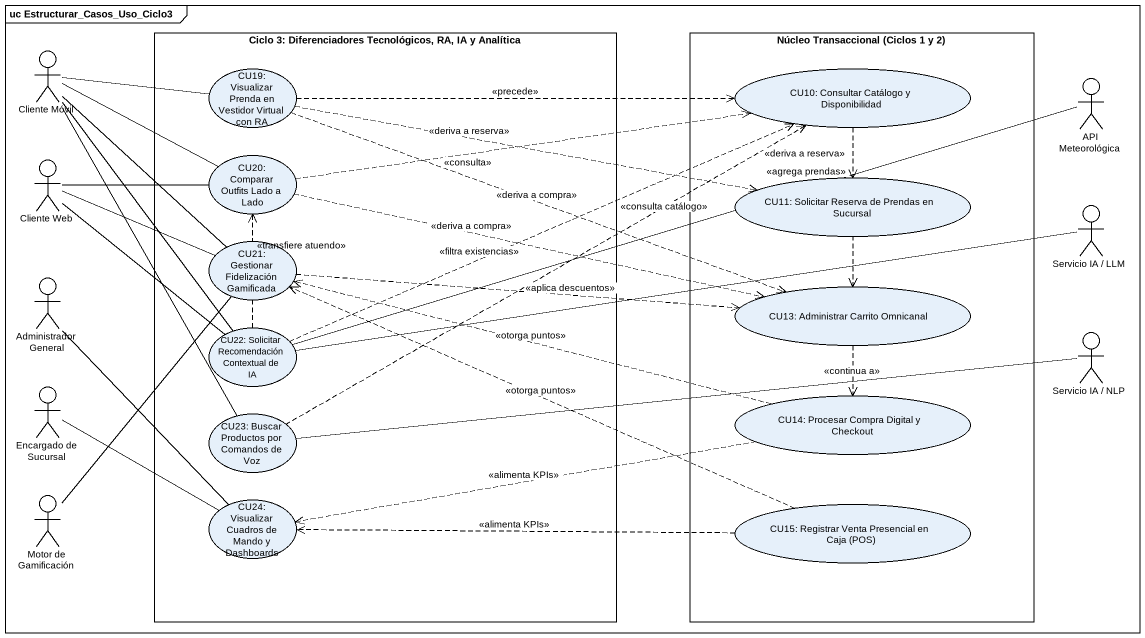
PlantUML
@startuml
mainframe uc Estructurar_Casos_Uso_Ciclo3
actor "Cliente Móvil" as Cliente_Móvil
rectangle "Ciclo 3: Diferenciadores Tecnológicos, RA, IA y Analítica" as Ciclo_3_Diferenciadores {
  usecase "CU19: Visualizar Prenda en Vestidor Virtual con RA" as CU19_Visualizar_Prenda_en
  usecase "CU20: Comparar Outfits Lado a Lado" as CU20_Comparar_Outfits_Lado
  usecase "CU21: Gestionar Fidelización Gamificada" as CU21_Gestionar_Fidelización
  usecase "CU22: Solicitar Recomendación Contextual de IA" as CU22_Solicitar
  usecase "CU23: Buscar Productos por Comandos de Voz" as CU23_Buscar_Productos_por
  usecase "CU24: Visualizar Cuadros de Mando y Dashboards" as CU24_Visualizar_Cuadros_de
}
rectangle "Núcleo Transaccional (Ciclos 1 y 2)" as Núcleo_Transaccional_Ciclos {
  usecase "CU10: Consultar Catálogo y Disponibilidad" as CU10_Consultar_Catálogo_y
  usecase "CU11: Solicitar Reserva de Prendas en Sucursal" as CU11_Solicitar_Reserva_de
  usecase "CU13: Administrar Carrito Omnicanal" as CU13_Administrar_Carrito
  usecase "CU14: Procesar Compra Digital y Checkout" as CU14_Procesar_Compra
  usecase "CU15: Registrar Venta Presencial en Caja (POS)" as CU15_Registrar_Venta
}
actor "API Meteorológica" as API_Meteorológica
actor "Cliente Web" as Cliente_Web
actor "Servicio IA / LLM" as Servicio_IA_LLM
actor "Administrador General" as Administrador_General
actor "Servicio IA / NLP" as Servicio_IA_NLP
actor "Encargado de Sucursal" as Encargado_de_Sucursal
actor "Motor de Gamificación" as Motor_de_Gamificación
Cliente_Móvil -right- CU19_Visualizar_Prenda_en
Cliente_Móvil -right- CU19_Visualizar_Prenda_en
Cliente_Móvil -right- CU20_Comparar_Outfits_Lado
Cliente_Móvil -- CU21_Gestionar_Fidelización
Cliente_Móvil -- CU22_Solicitar
Cliente_Móvil -- CU23_Buscar_Productos_por
Cliente_Móvil -- CU23_Buscar_Productos_por
CU19_Visualizar_Prenda_en .right.> CU10_Consultar_Catálogo_y : <<precede>>
CU19_Visualizar_Prenda_en .right.> CU11_Solicitar_Reserva_de : <<deriva a reserva>>
CU19_Visualizar_Prenda_en .right.> CU13_Administrar_Carrito : <<deriva a compra>>
CU10_Consultar_Catálogo_y ..> CU11_Solicitar_Reserva_de : <<deriva a reserva>>
CU10_Consultar_Catálogo_y ..> CU13_Administrar_Carrito : <<agrega prendas>>
API_Meteorológica -left- CU22_Solicitar
Cliente_Web -right- CU20_Comparar_Outfits_Lado
Cliente_Web -right- CU21_Gestionar_Fidelización
Cliente_Web -- CU22_Solicitar
CU20_Comparar_Outfits_Lado .right.> CU10_Consultar_Catálogo_y : <<consulta>>
CU20_Comparar_Outfits_Lado .right.> CU13_Administrar_Carrito : <<deriva a compra>>
Servicio_IA_LLM -left- CU22_Solicitar
CU21_Gestionar_Fidelización .right.> CU13_Administrar_Carrito : <<aplica descuentos>>
Administrador_General -- CU24_Visualizar_Cuadros_de
Administrador_General -- CU24_Visualizar_Cuadros_de
CU13_Administrar_Carrito ..> CU14_Procesar_Compra : <<continua a>>
CU22_Solicitar .right.> CU10_Consultar_Catálogo_y : <<filtra existencias>>
CU22_Solicitar .up.> CU20_Comparar_Outfits_Lado : <<transfiere atuendo>>
Servicio_IA_NLP -left- CU23_Buscar_Productos_por
Encargado_de_Sucursal -right- CU24_Visualizar_Cuadros_de
Encargado_de_Sucursal -right- CU24_Visualizar_Cuadros_de
CU23_Buscar_Productos_por .right.> CU10_Consultar_Catálogo_y : <<consulta catálogo>>
CU14_Procesar_Compra .left.> CU21_Gestionar_Fidelización : <<otorga puntos>>
CU14_Procesar_Compra .left.> CU24_Visualizar_Cuadros_de : <<alimenta KPIs>>
Motor_de_Gamificación -up- CU21_Gestionar_Fidelización
CU15_Registrar_Venta .left.> CU21_Gestionar_Fidelización : <<otorga puntos>>
CU15_Registrar_Venta .left.> CU24_Visualizar_Cuadros_de : <<alimenta KPIs>>
@enduml
